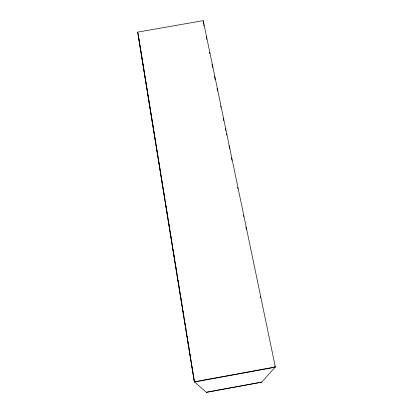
<?xml version="1.0" encoding="UTF-8"?>
<svg xmlns="http://www.w3.org/2000/svg" width="413" height="413" viewBox="0 0 413 413"><rect width="100%" height="100%" fill="white"/><g stroke="black" fill="none" stroke-linecap="round" stroke-linejoin="round"><path stroke-width="0.62" d="M275.332 366.945L261.661 382.221L206.423 392.35L194.27 381.788L137.668 32.131L203.206 20.65L275.332 366.945L194.27 381.788M194.528 382.015L275.043 367.271L274.795 366.094M206.304 392.247L261.796 382.071M137.668 32.131L138.185 34.227M138.236 34.837L138.546 36.086M203.366 22.808L203.594 23.892M203.759 24.697L204.022 25.962M206.252 36.685L206.779 39.209M209.536 52.461L209.799 53.721M212.029 64.443L212.685 67.598M214.523 76.431L215.183 79.585M217.021 88.418L217.543 90.943M220.697 106.084L220.955 107.344M223.19 118.072L223.712 120.596M225.384 128.624L225.777 130.498M226.469 133.843L226.732 135.108M228.967 145.83L229.623 148.985M231.461 157.818L231.982 160.342M237.63 187.471L237.893 188.731M243.407 215.23L243.67 216.489M245.9 227.217L246.427 229.736M260.34 296.611L260.603 297.876M138.278 34.775L153.46 128.5M153.667 129.775L155.933 143.786M156.14 145.061L157.998 156.527M158.205 157.802L158.411 159.072M158.618 160.347L160.476 171.813M160.683 173.088L160.889 174.363M161.096 175.633L162.954 187.099M163.161 188.374L165.014 199.84M165.221 201.116L165.427 202.391M165.634 203.661L167.492 215.127M167.699 216.402L167.905 217.677M168.112 218.952L169.97 230.413M170.177 231.688L170.383 232.963M170.59 234.238L172.035 243.154M172.242 244.429L172.448 245.704M172.649 246.974L172.856 248.249M173.062 249.524L174.508 258.44M174.714 259.715L174.921 260.99M175.127 262.265L175.334 263.535M175.54 264.81L176.986 273.731M177.192 275.001L177.399 276.276M177.605 277.551L177.812 278.827M178.018 280.097L179.051 286.467M179.257 287.742L179.464 289.017M179.67 290.293L179.877 291.563M180.083 292.838L180.29 294.113M180.496 295.388L181.524 301.753M181.73 303.028L181.937 304.304M182.143 305.579L182.35 306.854M182.556 308.124L182.763 309.399M182.969 310.674L183.589 314.494M183.795 315.769L184.002 317.045M184.208 318.315L184.415 319.59M184.621 320.865L184.828 322.14M185.034 323.41L185.241 324.685M185.447 325.96L186.067 329.78M186.273 331.056L186.48 332.331M186.686 333.606L186.893 334.876M187.099 336.151L187.306 337.426M187.512 338.701L187.719 339.971M187.925 341.246L188.545 345.072M188.751 346.342L188.958 347.617M189.164 348.892L189.371 350.167M189.577 351.437L189.784 352.712M189.99 353.987L190.605 357.808M190.811 359.083L191.018 360.358M191.224 361.633L191.431 362.903M191.637 364.178L191.844 365.453M192.05 366.729L192.257 367.998M192.463 369.274L193.083 373.094M193.289 374.369L193.496 375.644M193.702 376.919L193.909 378.189M194.115 379.464L194.337 380.822M138.081 34.207L194.089 380.089M203.206 20.65L203.289 21.729"/></g></svg>
